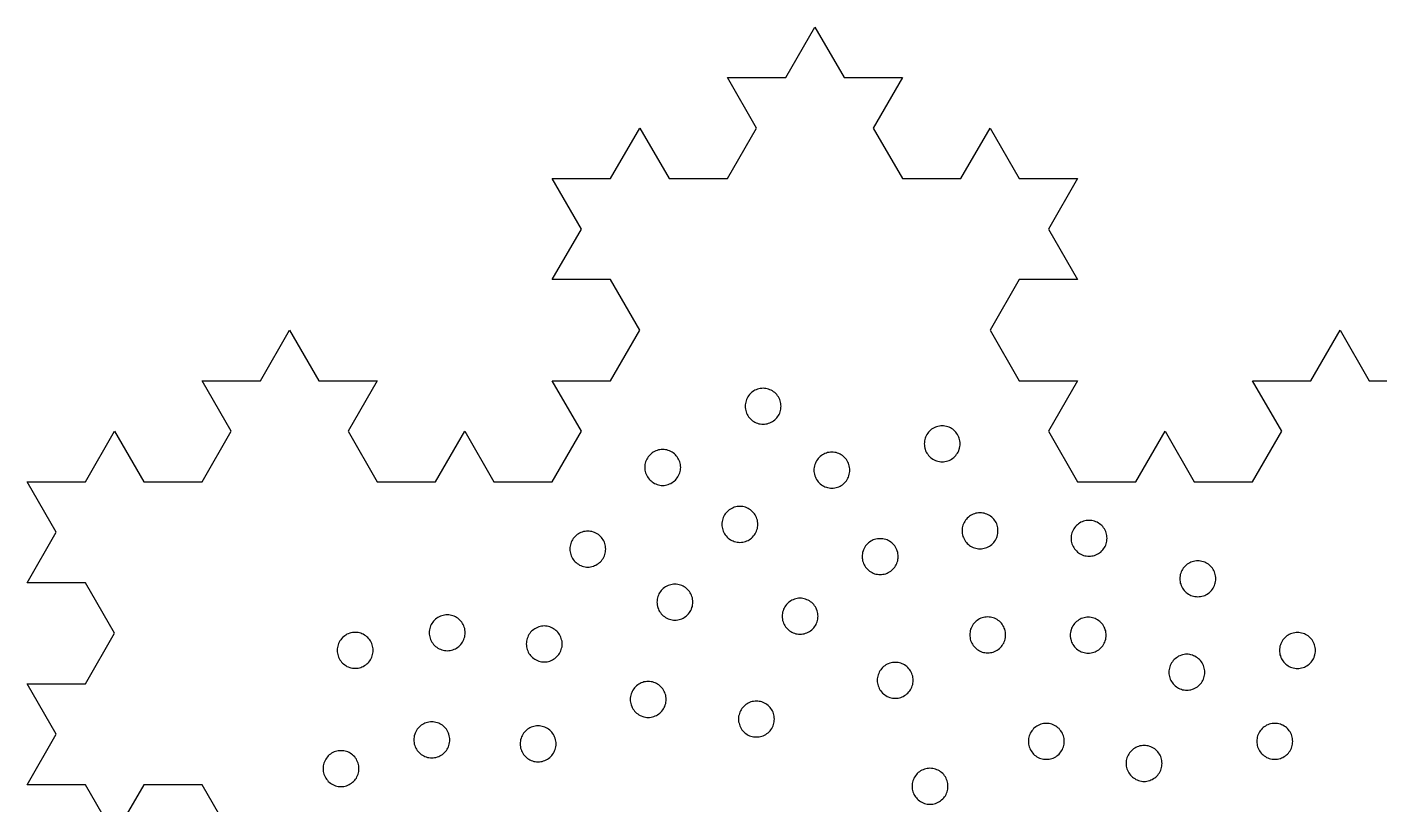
# Model space of a CAD drawing. Header units: millimetres. Extents: x 0 to 377, y 0 to 280.
# Drawn here: x 133.9 to 239.4, y 219.3 to 280 of the extents above; entities that cross this region are included whole.
import ezdxf

# ---------------------------------------------------------------- set-up
doc = ezdxf.new("R2010")
doc.units = ezdxf.units.MM
doc.layers.add('CUT', color=1, linetype='Continuous')

msp = doc.modelspace()

# ---------------------------------------------------------------- linework, layer by layer
at = {"layer": 'CUT'}
msp.add_lwpolyline([(149.83, 216.95), (147.55, 220.89), (143, 220.89), (140.73, 216.95), (138.45, 220.89), (133.9, 220.89), (136.18, 224.83), (133.9, 228.77), (138.45, 228.77), (140.73, 232.71), (138.45, 236.65), (133.9, 236.65), (136.18, 240.59), (133.9, 244.53), (138.45, 244.53), (140.73, 248.47), (143, 244.53), (147.55, 244.53), (149.83, 248.47), (147.55, 252.41), (152.11, 252.41), (154.38, 256.36), (156.66, 252.41), (161.21, 252.41), (158.93, 248.47), (161.21, 244.53), (165.76, 244.53), (168.03, 248.47), (170.31, 244.53), (174.86, 244.53), (177.13, 248.47), (174.86, 252.41), (179.41, 252.41), (181.68, 256.36), (179.41, 260.3), (174.86, 260.3), (177.13, 264.24), (174.86, 268.18), (179.41, 268.18), (181.68, 272.12), (183.96, 268.18), (188.51, 268.18), (190.78, 272.12), (188.51, 276.06), (193.06, 276.06), (195.33, 280), (197.61, 276.06), (202.16, 276.06), (202.16, 276.06), (199.88, 272.12), (202.16, 268.18), (206.71, 268.18), (208.99, 272.12), (211.26, 268.18), (215.81, 268.18), (213.54, 264.24), (215.81, 260.3), (211.26, 260.3), (208.99, 256.36), (211.26, 252.41), (215.81, 252.41), (213.54, 248.47), (215.81, 244.53), (220.36, 244.53), (222.64, 248.47), (224.91, 244.53), (229.46, 244.53), (231.74, 248.47), (229.46, 252.41), (234.01, 252.41), (236.29, 256.36), (238.56, 252.41), (243.11, 252.41)], dxfattribs=at)
for points in [[(192.59, 249.88), (192.63, 249.99), (192.66, 250.09), (192.68, 250.2), (192.69, 250.31), (192.7, 250.42), (192.69, 250.53), (192.68, 250.64), (192.66, 250.75), (192.63, 250.85), (192.59, 250.95), (192.55, 251.05), (192.49, 251.15), (192.43, 251.24), (192.36, 251.33), (192.29, 251.41), (192.21, 251.48), (192.12, 251.55), (192.03, 251.61), (191.93, 251.67), (191.83, 251.71), (191.73, 251.75), (191.62, 251.78), (191.52, 251.8), (191.41, 251.81), (191.3, 251.82), (191.19, 251.81), (191.08, 251.8), (190.97, 251.78), (190.87, 251.75), (190.76, 251.71), (190.66, 251.67), (190.57, 251.61), (190.47, 251.55), (190.39, 251.48), (190.31, 251.41), (190.23, 251.33), (190.17, 251.24), (190.1, 251.15), (190.05, 251.05), (190, 250.95), (189.97, 250.85), (189.94, 250.75), (189.92, 250.64), (189.9, 250.53), (189.9, 250.42), (189.9, 250.31), (189.92, 250.2), (189.94, 250.09), (189.97, 249.99), (190, 249.88), (190.05, 249.78), (190.1, 249.69), (190.17, 249.6), (190.23, 249.51), (190.31, 249.43), (190.39, 249.35), (190.47, 249.29), (190.57, 249.23), (190.66, 249.17), (190.76, 249.13), (190.87, 249.09), (190.97, 249.06), (191.08, 249.04), (191.19, 249.02), (191.3, 249.02), (191.41, 249.02), (191.52, 249.04), (191.62, 249.06), (191.73, 249.09), (191.83, 249.13), (191.93, 249.17), (192.03, 249.23), (192.12, 249.29), (192.21, 249.35), (192.29, 249.43), (192.36, 249.51), (192.43, 249.6), (192.49, 249.69), (192.55, 249.78), (192.59, 249.88)], [(206.55, 246.95), (206.59, 247.06), (206.62, 247.16), (206.64, 247.27), (206.66, 247.38), (206.66, 247.49), (206.66, 247.6), (206.64, 247.71), (206.62, 247.82), (206.59, 247.92), (206.55, 248.02), (206.51, 248.12), (206.46, 248.22), (206.39, 248.31), (206.33, 248.4), (206.25, 248.48), (206.17, 248.55), (206.08, 248.62), (205.99, 248.68), (205.9, 248.74), (205.8, 248.78), (205.69, 248.82), (205.59, 248.85), (205.48, 248.87), (205.37, 248.88), (205.26, 248.89), (205.15, 248.88), (205.04, 248.87), (204.93, 248.85), (204.83, 248.82), (204.73, 248.78), (204.63, 248.74), (204.53, 248.68), (204.44, 248.62), (204.35, 248.55), (204.27, 248.48), (204.2, 248.4), (204.13, 248.31), (204.07, 248.22), (204.01, 248.12), (203.97, 248.02), (203.93, 247.92), (203.9, 247.82), (203.88, 247.71), (203.87, 247.6), (203.86, 247.49), (203.87, 247.38), (203.88, 247.27), (203.9, 247.16), (203.93, 247.06), (203.97, 246.95), (204.01, 246.85), (204.07, 246.76), (204.13, 246.67), (204.2, 246.58), (204.27, 246.5), (204.35, 246.42), (204.44, 246.36), (204.53, 246.29), (204.63, 246.24), (204.73, 246.2), (204.83, 246.16), (204.93, 246.13), (205.04, 246.11), (205.15, 246.09), (205.26, 246.09), (205.37, 246.09), (205.48, 246.11), (205.59, 246.13), (205.69, 246.16), (205.8, 246.2), (205.9, 246.24), (205.99, 246.29), (206.08, 246.36), (206.17, 246.42), (206.25, 246.5), (206.33, 246.58), (206.39, 246.67), (206.46, 246.76), (206.51, 246.85), (206.55, 246.95)], [(184.76, 245.11), (184.8, 245.22), (184.83, 245.32), (184.85, 245.43), (184.86, 245.54), (184.87, 245.65), (184.86, 245.76), (184.85, 245.87), (184.83, 245.98), (184.8, 246.08), (184.76, 246.19), (184.71, 246.29), (184.66, 246.38), (184.6, 246.47), (184.53, 246.56), (184.46, 246.64), (184.38, 246.71), (184.29, 246.78), (184.2, 246.84), (184.1, 246.9), (184, 246.94), (183.9, 246.98), (183.79, 247.01), (183.68, 247.03), (183.58, 247.05), (183.47, 247.05), (183.36, 247.05), (183.25, 247.03), (183.14, 247.01), (183.03, 246.98), (182.93, 246.94), (182.83, 246.9), (182.73, 246.84), (182.64, 246.78), (182.56, 246.71), (182.48, 246.64), (182.4, 246.56), (182.33, 246.47), (182.27, 246.38), (182.22, 246.29), (182.17, 246.19), (182.13, 246.08), (182.1, 245.98), (182.08, 245.87), (182.07, 245.76), (182.07, 245.65), (182.07, 245.54), (182.08, 245.43), (182.1, 245.32), (182.13, 245.22), (182.17, 245.11), (182.22, 245.01), (182.27, 244.92), (182.33, 244.83), (182.4, 244.74), (182.48, 244.66), (182.56, 244.59), (182.64, 244.52), (182.73, 244.46), (182.83, 244.4), (182.93, 244.36), (183.03, 244.32), (183.14, 244.29), (183.25, 244.27), (183.36, 244.25), (183.47, 244.25), (183.58, 244.25), (183.68, 244.27), (183.79, 244.29), (183.9, 244.32), (184, 244.36), (184.1, 244.4), (184.2, 244.46), (184.29, 244.52), (184.38, 244.59), (184.46, 244.66), (184.53, 244.74), (184.6, 244.83), (184.66, 244.92), (184.71, 245.01), (184.76, 245.11)], [(197.95, 244.9), (197.99, 245), (198.02, 245.11), (198.04, 245.22), (198.06, 245.33), (198.06, 245.43), (198.06, 245.54), (198.04, 245.65), (198.02, 245.76), (197.99, 245.87), (197.95, 245.97), (197.91, 246.07), (197.85, 246.17), (197.79, 246.26), (197.72, 246.34), (197.65, 246.42), (197.57, 246.5), (197.48, 246.57), (197.39, 246.63), (197.3, 246.68), (197.2, 246.73), (197.09, 246.77), (196.99, 246.8), (196.88, 246.82), (196.77, 246.83), (196.66, 246.83), (196.55, 246.83), (196.44, 246.82), (196.33, 246.8), (196.23, 246.77), (196.12, 246.73), (196.02, 246.68), (195.93, 246.63), (195.84, 246.57), (195.75, 246.5), (195.67, 246.42), (195.6, 246.34), (195.53, 246.26), (195.47, 246.17), (195.41, 246.07), (195.37, 245.97), (195.33, 245.87), (195.3, 245.76), (195.28, 245.65), (195.26, 245.54), (195.26, 245.43), (195.26, 245.33), (195.28, 245.22), (195.3, 245.11), (195.33, 245), (195.37, 244.9), (195.41, 244.8), (195.47, 244.7), (195.53, 244.61), (195.6, 244.53), (195.67, 244.44), (195.75, 244.37), (195.84, 244.3), (195.93, 244.24), (196.02, 244.19), (196.12, 244.14), (196.23, 244.1), (196.33, 244.07), (196.44, 244.05), (196.55, 244.04), (196.66, 244.03), (196.77, 244.04), (196.88, 244.05), (196.99, 244.07), (197.09, 244.1), (197.2, 244.14), (197.3, 244.19), (197.39, 244.24), (197.48, 244.3), (197.57, 244.37), (197.65, 244.44), (197.72, 244.53), (197.79, 244.61), (197.85, 244.7), (197.91, 244.8), (197.95, 244.9)], [(190.78, 240.67), (190.82, 240.77), (190.85, 240.88), (190.87, 240.99), (190.88, 241.1), (190.89, 241.2), (190.88, 241.31), (190.87, 241.42), (190.85, 241.53), (190.82, 241.64), (190.78, 241.74), (190.73, 241.84), (190.68, 241.94), (190.62, 242.03), (190.55, 242.11), (190.48, 242.19), (190.4, 242.27), (190.31, 242.34), (190.22, 242.4), (190.12, 242.45), (190.02, 242.5), (189.92, 242.54), (189.81, 242.57), (189.71, 242.59), (189.6, 242.6), (189.49, 242.6), (189.38, 242.6), (189.27, 242.59), (189.16, 242.57), (189.05, 242.54), (188.95, 242.5), (188.85, 242.45), (188.76, 242.4), (188.66, 242.34), (188.58, 242.27), (188.5, 242.19), (188.42, 242.11), (188.35, 242.03), (188.29, 241.94), (188.24, 241.84), (188.19, 241.74), (188.16, 241.64), (188.13, 241.53), (188.1, 241.42), (188.09, 241.31), (188.09, 241.2), (188.09, 241.1), (188.1, 240.99), (188.13, 240.88), (188.16, 240.77), (188.19, 240.67), (188.24, 240.57), (188.29, 240.47), (188.35, 240.38), (188.42, 240.3), (188.5, 240.21), (188.58, 240.14), (188.66, 240.07), (188.76, 240.01), (188.85, 239.96), (188.95, 239.91), (189.05, 239.87), (189.16, 239.84), (189.27, 239.82), (189.38, 239.81), (189.49, 239.8), (189.6, 239.81), (189.71, 239.82), (189.81, 239.84), (189.92, 239.87), (190.02, 239.91), (190.12, 239.96), (190.22, 240.01), (190.31, 240.07), (190.4, 240.14), (190.48, 240.21), (190.55, 240.3), (190.62, 240.38), (190.68, 240.47), (190.73, 240.57), (190.78, 240.67)], [(209.46, 240.07), (209.51, 240.17), (209.55, 240.27), (209.58, 240.38), (209.6, 240.49), (209.61, 240.6), (209.61, 240.71), (209.61, 240.82), (209.6, 240.93), (209.58, 241.03), (209.55, 241.14), (209.51, 241.24), (209.46, 241.34), (209.41, 241.44), (209.35, 241.53), (209.28, 241.62), (209.2, 241.7), (209.12, 241.77), (209.04, 241.84), (208.95, 241.9), (208.85, 241.95), (208.75, 242), (208.65, 242.04), (208.54, 242.07), (208.43, 242.09), (208.32, 242.1), (208.21, 242.11), (208.1, 242.1), (208, 242.09), (207.89, 242.07), (207.78, 242.04), (207.68, 242), (207.58, 241.95), (207.48, 241.9), (207.39, 241.84), (207.31, 241.77), (207.22, 241.7), (207.15, 241.62), (207.08, 241.53), (207.02, 241.44), (206.97, 241.34), (206.92, 241.24), (206.88, 241.14), (206.85, 241.03), (206.83, 240.93), (206.82, 240.82), (206.81, 240.71), (206.82, 240.6), (206.83, 240.49), (206.85, 240.38), (206.88, 240.27), (206.92, 240.17), (206.97, 240.07), (207.02, 239.98), (207.08, 239.88), (207.15, 239.8), (207.22, 239.72), (207.31, 239.64), (207.39, 239.57), (207.48, 239.51), (207.58, 239.46), (207.68, 239.41), (207.78, 239.38), (207.89, 239.35), (208, 239.32), (208.1, 239.31), (208.21, 239.31), (208.32, 239.31), (208.43, 239.32), (208.54, 239.35), (208.65, 239.38), (208.75, 239.41), (208.85, 239.46), (208.95, 239.51), (209.04, 239.57), (209.12, 239.64), (209.2, 239.72), (209.28, 239.8), (209.35, 239.88), (209.41, 239.98), (209.46, 240.07)], [(178.92, 238.74), (178.96, 238.85), (178.99, 238.95), (179.01, 239.06), (179.02, 239.17), (179.03, 239.28), (179.02, 239.39), (179.01, 239.5), (178.99, 239.61), (178.96, 239.71), (178.92, 239.82), (178.87, 239.92), (178.82, 240.01), (178.76, 240.1), (178.69, 240.19), (178.62, 240.27), (178.54, 240.34), (178.45, 240.41), (178.36, 240.47), (178.26, 240.53), (178.16, 240.57), (178.06, 240.61), (177.95, 240.64), (177.85, 240.66), (177.74, 240.68), (177.63, 240.68), (177.52, 240.68), (177.41, 240.66), (177.3, 240.64), (177.19, 240.61), (177.09, 240.57), (176.99, 240.53), (176.9, 240.47), (176.8, 240.41), (176.72, 240.34), (176.64, 240.27), (176.56, 240.19), (176.49, 240.1), (176.43, 240.01), (176.38, 239.92), (176.33, 239.82), (176.3, 239.71), (176.27, 239.61), (176.24, 239.5), (176.23, 239.39), (176.23, 239.28), (176.23, 239.17), (176.24, 239.06), (176.27, 238.95), (176.3, 238.85), (176.33, 238.74), (176.38, 238.64), (176.43, 238.55), (176.49, 238.46), (176.56, 238.37), (176.64, 238.29), (176.72, 238.22), (176.8, 238.15), (176.9, 238.09), (176.99, 238.03), (177.09, 237.99), (177.19, 237.95), (177.3, 237.92), (177.41, 237.9), (177.52, 237.88), (177.63, 237.88), (177.74, 237.88), (177.85, 237.9), (177.95, 237.92), (178.06, 237.95), (178.16, 237.99), (178.26, 238.03), (178.36, 238.09), (178.45, 238.15), (178.54, 238.22), (178.62, 238.29), (178.69, 238.37), (178.76, 238.46), (178.82, 238.55), (178.87, 238.64), (178.92, 238.74)], [(217.96, 239.48), (218.01, 239.58), (218.05, 239.69), (218.08, 239.79), (218.1, 239.9), (218.11, 240.01), (218.12, 240.12), (218.11, 240.23), (218.1, 240.34), (218.08, 240.45), (218.05, 240.55), (218.01, 240.65), (217.96, 240.75), (217.91, 240.85), (217.85, 240.94), (217.78, 241.03), (217.71, 241.11), (217.62, 241.18), (217.54, 241.25), (217.45, 241.31), (217.35, 241.37), (217.25, 241.41), (217.15, 241.45), (217.04, 241.48), (216.93, 241.5), (216.83, 241.51), (216.72, 241.52), (216.61, 241.51), (216.5, 241.5), (216.39, 241.48), (216.28, 241.45), (216.18, 241.41), (216.08, 241.37), (215.98, 241.31), (215.89, 241.25), (215.81, 241.18), (215.73, 241.11), (215.65, 241.03), (215.58, 240.94), (215.52, 240.85), (215.47, 240.75), (215.42, 240.65), (215.38, 240.55), (215.35, 240.45), (215.33, 240.34), (215.32, 240.23), (215.32, 240.12), (215.32, 240.01), (215.33, 239.9), (215.35, 239.79), (215.38, 239.69), (215.42, 239.58), (215.47, 239.48), (215.52, 239.39), (215.58, 239.3), (215.65, 239.21), (215.73, 239.13), (215.81, 239.05), (215.89, 238.99), (215.98, 238.93), (216.08, 238.87), (216.18, 238.83), (216.28, 238.79), (216.39, 238.76), (216.5, 238.74), (216.61, 238.72), (216.72, 238.72), (216.83, 238.72), (216.93, 238.74), (217.04, 238.76), (217.15, 238.79), (217.25, 238.83), (217.35, 238.87), (217.45, 238.93), (217.54, 238.99), (217.62, 239.05), (217.71, 239.13), (217.78, 239.21), (217.85, 239.3), (217.91, 239.39), (217.96, 239.48)], [(201.67, 238.06), (201.72, 238.16), (201.76, 238.26), (201.79, 238.37), (201.81, 238.48), (201.82, 238.58), (201.83, 238.69), (201.82, 238.8), (201.81, 238.91), (201.79, 239.02), (201.76, 239.13), (201.72, 239.23), (201.67, 239.33), (201.62, 239.43), (201.56, 239.52), (201.49, 239.6), (201.42, 239.68), (201.33, 239.76), (201.25, 239.83), (201.16, 239.89), (201.06, 239.94), (200.96, 239.99), (200.86, 240.03), (200.75, 240.06), (200.64, 240.08), (200.54, 240.09), (200.43, 240.09), (200.32, 240.09), (200.21, 240.08), (200.1, 240.06), (199.99, 240.03), (199.89, 239.99), (199.79, 239.94), (199.69, 239.89), (199.6, 239.83), (199.52, 239.76), (199.44, 239.68), (199.36, 239.6), (199.29, 239.52), (199.23, 239.43), (199.18, 239.33), (199.13, 239.23), (199.09, 239.13), (199.06, 239.02), (199.04, 238.91), (199.03, 238.8), (199.03, 238.69), (199.03, 238.58), (199.04, 238.48), (199.06, 238.37), (199.09, 238.26), (199.13, 238.16), (199.18, 238.06), (199.23, 237.96), (199.29, 237.87), (199.36, 237.78), (199.44, 237.7), (199.52, 237.63), (199.6, 237.56), (199.69, 237.5), (199.79, 237.45), (199.89, 237.4), (199.99, 237.36), (200.1, 237.33), (200.21, 237.31), (200.32, 237.3), (200.43, 237.29), (200.54, 237.3), (200.64, 237.31), (200.75, 237.33), (200.86, 237.36), (200.96, 237.4), (201.06, 237.45), (201.16, 237.5), (201.25, 237.56), (201.33, 237.63), (201.42, 237.7), (201.49, 237.78), (201.56, 237.87), (201.62, 237.96), (201.67, 238.06)], [(226.44, 236.33), (226.49, 236.43), (226.52, 236.53), (226.55, 236.63), (226.58, 236.74), (226.59, 236.85), (226.59, 236.96), (226.59, 237.07), (226.58, 237.18), (226.55, 237.29), (226.52, 237.39), (226.49, 237.5), (226.44, 237.6), (226.39, 237.69), (226.33, 237.78), (226.26, 237.87), (226.18, 237.95), (226.1, 238.03), (226.02, 238.09), (225.93, 238.15), (225.83, 238.21), (225.73, 238.25), (225.63, 238.29), (225.52, 238.32), (225.41, 238.34), (225.3, 238.36), (225.19, 238.36), (225.08, 238.36), (224.97, 238.34), (224.87, 238.32), (224.76, 238.29), (224.66, 238.25), (224.56, 238.21), (224.46, 238.15), (224.37, 238.09), (224.28, 238.03), (224.2, 237.95), (224.13, 237.87), (224.06, 237.78), (224, 237.69), (223.95, 237.6), (223.9, 237.5), (223.86, 237.39), (223.83, 237.29), (223.81, 237.18), (223.8, 237.07), (223.79, 236.96), (223.8, 236.85), (223.81, 236.74), (223.83, 236.63), (223.86, 236.53), (223.9, 236.43), (223.95, 236.33), (224, 236.23), (224.06, 236.14), (224.13, 236.05), (224.2, 235.97), (224.28, 235.9), (224.37, 235.83), (224.46, 235.77), (224.56, 235.71), (224.66, 235.67), (224.76, 235.63), (224.87, 235.6), (224.97, 235.58), (225.08, 235.57), (225.19, 235.56), (225.3, 235.57), (225.41, 235.58), (225.52, 235.6), (225.63, 235.63), (225.73, 235.67), (225.83, 235.71), (225.93, 235.77), (226.02, 235.83), (226.1, 235.9), (226.18, 235.97), (226.26, 236.05), (226.33, 236.14), (226.39, 236.23), (226.44, 236.33)], [(185.72, 234.6), (185.75, 234.71), (185.78, 234.81), (185.8, 234.92), (185.82, 235.03), (185.82, 235.14), (185.82, 235.25), (185.8, 235.36), (185.78, 235.47), (185.75, 235.57), (185.72, 235.68), (185.67, 235.78), (185.62, 235.87), (185.55, 235.96), (185.49, 236.05), (185.41, 236.13), (185.33, 236.2), (185.24, 236.27), (185.15, 236.33), (185.06, 236.39), (184.96, 236.43), (184.85, 236.47), (184.75, 236.5), (184.64, 236.52), (184.53, 236.54), (184.42, 236.54), (184.31, 236.54), (184.2, 236.52), (184.1, 236.5), (183.99, 236.47), (183.89, 236.43), (183.79, 236.39), (183.69, 236.33), (183.6, 236.27), (183.51, 236.2), (183.43, 236.13), (183.36, 236.05), (183.29, 235.96), (183.23, 235.87), (183.17, 235.78), (183.13, 235.68), (183.09, 235.57), (183.06, 235.47), (183.04, 235.36), (183.03, 235.25), (183.02, 235.14), (183.03, 235.03), (183.04, 234.92), (183.06, 234.81), (183.09, 234.71), (183.13, 234.6), (183.17, 234.5), (183.23, 234.41), (183.29, 234.32), (183.36, 234.23), (183.43, 234.15), (183.51, 234.08), (183.6, 234.01), (183.69, 233.95), (183.79, 233.89), (183.89, 233.85), (183.99, 233.81), (184.1, 233.78), (184.2, 233.76), (184.31, 233.74), (184.42, 233.74), (184.53, 233.74), (184.64, 233.76), (184.75, 233.78), (184.85, 233.81), (184.96, 233.85), (185.06, 233.89), (185.15, 233.95), (185.24, 234.01), (185.33, 234.08), (185.41, 234.15), (185.49, 234.23), (185.55, 234.32), (185.62, 234.41), (185.67, 234.5), (185.72, 234.6)], [(195.47, 233.5), (195.51, 233.61), (195.54, 233.71), (195.56, 233.82), (195.57, 233.93), (195.58, 234.04), (195.57, 234.15), (195.56, 234.26), (195.54, 234.37), (195.51, 234.47), (195.47, 234.58), (195.43, 234.68), (195.37, 234.77), (195.31, 234.86), (195.24, 234.95), (195.17, 235.03), (195.09, 235.1), (195, 235.17), (194.91, 235.23), (194.81, 235.29), (194.71, 235.33), (194.61, 235.37), (194.51, 235.4), (194.4, 235.42), (194.29, 235.44), (194.18, 235.44), (194.07, 235.44), (193.96, 235.42), (193.85, 235.4), (193.75, 235.37), (193.64, 235.33), (193.54, 235.29), (193.45, 235.23), (193.36, 235.17), (193.27, 235.1), (193.19, 235.03), (193.11, 234.95), (193.05, 234.86), (192.99, 234.77), (192.93, 234.68), (192.89, 234.58), (192.85, 234.47), (192.82, 234.37), (192.8, 234.26), (192.78, 234.15), (192.78, 234.04), (192.78, 233.93), (192.8, 233.82), (192.82, 233.71), (192.85, 233.61), (192.89, 233.5), (192.93, 233.4), (192.99, 233.31), (193.05, 233.22), (193.11, 233.13), (193.19, 233.05), (193.27, 232.98), (193.36, 232.91), (193.45, 232.85), (193.54, 232.79), (193.64, 232.75), (193.75, 232.71), (193.85, 232.68), (193.96, 232.66), (194.07, 232.64), (194.18, 232.64), (194.29, 232.64), (194.4, 232.66), (194.51, 232.68), (194.61, 232.71), (194.71, 232.75), (194.81, 232.79), (194.91, 232.85), (195, 232.91), (195.09, 232.98), (195.17, 233.05), (195.24, 233.13), (195.31, 233.22), (195.37, 233.31), (195.43, 233.4), (195.47, 233.5)], [(167.96, 232.22), (168, 232.32), (168.03, 232.43), (168.05, 232.53), (168.06, 232.64), (168.07, 232.75), (168.06, 232.86), (168.05, 232.97), (168.03, 233.08), (168, 233.18), (167.96, 233.29), (167.92, 233.39), (167.86, 233.48), (167.8, 233.57), (167.73, 233.66), (167.66, 233.74), (167.58, 233.82), (167.49, 233.88), (167.4, 233.95), (167.3, 234), (167.2, 234.05), (167.1, 234.08), (166.99, 234.11), (166.89, 234.13), (166.78, 234.15), (166.67, 234.15), (166.56, 234.15), (166.45, 234.13), (166.34, 234.11), (166.24, 234.08), (166.13, 234.05), (166.03, 234), (165.94, 233.95), (165.85, 233.88), (165.76, 233.82), (165.68, 233.74), (165.6, 233.66), (165.54, 233.57), (165.47, 233.48), (165.42, 233.39), (165.37, 233.29), (165.34, 233.18), (165.31, 233.08), (165.29, 232.97), (165.27, 232.86), (165.27, 232.75), (165.27, 232.64), (165.29, 232.53), (165.31, 232.43), (165.34, 232.32), (165.37, 232.22), (165.42, 232.12), (165.47, 232.02), (165.54, 231.93), (165.6, 231.84), (165.68, 231.76), (165.76, 231.69), (165.85, 231.62), (165.94, 231.56), (166.03, 231.5), (166.13, 231.46), (166.24, 231.42), (166.34, 231.39), (166.45, 231.37), (166.56, 231.36), (166.67, 231.35), (166.78, 231.36), (166.89, 231.37), (166.99, 231.39), (167.1, 231.42), (167.2, 231.46), (167.3, 231.5), (167.4, 231.56), (167.49, 231.62), (167.58, 231.69), (167.66, 231.76), (167.73, 231.84), (167.8, 231.93), (167.86, 232.02), (167.92, 232.12), (167.96, 232.22)], [(175.53, 231.34), (175.56, 231.44), (175.59, 231.55), (175.62, 231.66), (175.63, 231.77), (175.63, 231.88), (175.63, 231.99), (175.62, 232.1), (175.59, 232.2), (175.56, 232.31), (175.53, 232.41), (175.48, 232.51), (175.43, 232.61), (175.37, 232.7), (175.3, 232.79), (175.22, 232.87), (175.14, 232.94), (175.06, 233.01), (174.96, 233.07), (174.87, 233.12), (174.77, 233.17), (174.67, 233.21), (174.56, 233.24), (174.45, 233.26), (174.34, 233.27), (174.23, 233.28), (174.12, 233.27), (174.01, 233.26), (173.91, 233.24), (173.8, 233.21), (173.7, 233.17), (173.6, 233.12), (173.5, 233.07), (173.41, 233.01), (173.32, 232.94), (173.24, 232.87), (173.17, 232.79), (173.1, 232.7), (173.04, 232.61), (172.99, 232.51), (172.94, 232.41), (172.9, 232.31), (172.87, 232.2), (172.85, 232.1), (172.84, 231.99), (172.83, 231.88), (172.84, 231.77), (172.85, 231.66), (172.87, 231.55), (172.9, 231.44), (172.94, 231.34), (172.99, 231.24), (173.04, 231.14), (173.1, 231.05), (173.17, 230.97), (173.24, 230.89), (173.32, 230.81), (173.41, 230.74), (173.5, 230.68), (173.6, 230.63), (173.7, 230.58), (173.8, 230.54), (173.91, 230.51), (174.01, 230.49), (174.12, 230.48), (174.23, 230.48), (174.34, 230.48), (174.45, 230.49), (174.56, 230.51), (174.67, 230.54), (174.77, 230.58), (174.87, 230.63), (174.96, 230.68), (175.06, 230.74), (175.14, 230.81), (175.22, 230.89), (175.3, 230.97), (175.37, 231.05), (175.43, 231.14), (175.48, 231.24), (175.53, 231.34)], [(210.1, 232.05), (210.14, 232.15), (210.17, 232.26), (210.19, 232.37), (210.21, 232.48), (210.21, 232.59), (210.21, 232.69), (210.19, 232.8), (210.17, 232.91), (210.14, 233.02), (210.1, 233.12), (210.06, 233.22), (210, 233.32), (209.94, 233.41), (209.88, 233.49), (209.8, 233.58), (209.72, 233.65), (209.63, 233.72), (209.54, 233.78), (209.45, 233.83), (209.35, 233.88), (209.24, 233.92), (209.14, 233.95), (209.03, 233.97), (208.92, 233.98), (208.81, 233.99), (208.7, 233.98), (208.59, 233.97), (208.48, 233.95), (208.38, 233.92), (208.27, 233.88), (208.17, 233.83), (208.08, 233.78), (207.99, 233.72), (207.9, 233.65), (207.82, 233.58), (207.75, 233.49), (207.68, 233.41), (207.62, 233.32), (207.56, 233.22), (207.52, 233.12), (207.48, 233.02), (207.45, 232.91), (207.43, 232.8), (207.41, 232.69), (207.41, 232.59), (207.41, 232.48), (207.43, 232.37), (207.45, 232.26), (207.48, 232.15), (207.52, 232.05), (207.56, 231.95), (207.62, 231.85), (207.68, 231.76), (207.75, 231.68), (207.82, 231.6), (207.9, 231.52), (207.99, 231.45), (208.08, 231.39), (208.17, 231.34), (208.27, 231.29), (208.38, 231.25), (208.48, 231.22), (208.59, 231.2), (208.7, 231.19), (208.81, 231.19), (208.92, 231.19), (209.03, 231.2), (209.14, 231.22), (209.24, 231.25), (209.35, 231.29), (209.45, 231.34), (209.54, 231.39), (209.63, 231.45), (209.72, 231.52), (209.8, 231.6), (209.88, 231.68), (209.94, 231.76), (210, 231.85), (210.06, 231.95), (210.1, 232.05)], [(217.94, 232.03), (217.98, 232.13), (218.01, 232.24), (218.03, 232.34), (218.04, 232.45), (218.05, 232.56), (218.04, 232.67), (218.03, 232.78), (218.01, 232.89), (217.98, 232.99), (217.94, 233.1), (217.9, 233.2), (217.84, 233.29), (217.78, 233.39), (217.71, 233.47), (217.64, 233.55), (217.56, 233.63), (217.47, 233.69), (217.38, 233.76), (217.28, 233.81), (217.18, 233.86), (217.08, 233.89), (216.97, 233.92), (216.87, 233.95), (216.76, 233.96), (216.65, 233.96), (216.54, 233.96), (216.43, 233.95), (216.32, 233.92), (216.22, 233.89), (216.11, 233.86), (216.01, 233.81), (215.92, 233.76), (215.83, 233.69), (215.74, 233.63), (215.66, 233.55), (215.58, 233.47), (215.52, 233.39), (215.45, 233.29), (215.4, 233.2), (215.35, 233.1), (215.32, 232.99), (215.29, 232.89), (215.27, 232.78), (215.25, 232.67), (215.25, 232.56), (215.25, 232.45), (215.27, 232.34), (215.29, 232.24), (215.32, 232.13), (215.35, 232.03), (215.4, 231.93), (215.45, 231.83), (215.52, 231.74), (215.58, 231.65), (215.66, 231.57), (215.74, 231.5), (215.83, 231.43), (215.92, 231.37), (216.01, 231.31), (216.11, 231.27), (216.22, 231.23), (216.32, 231.2), (216.43, 231.18), (216.54, 231.17), (216.65, 231.16), (216.76, 231.17), (216.87, 231.18), (216.97, 231.2), (217.08, 231.23), (217.18, 231.27), (217.28, 231.31), (217.38, 231.37), (217.47, 231.43), (217.56, 231.5), (217.64, 231.57), (217.71, 231.65), (217.78, 231.74), (217.84, 231.83), (217.9, 231.93), (217.94, 232.03)], [(160.78, 230.84), (160.82, 230.95), (160.85, 231.05), (160.87, 231.16), (160.88, 231.27), (160.89, 231.38), (160.88, 231.49), (160.87, 231.6), (160.85, 231.71), (160.82, 231.81), (160.78, 231.92), (160.74, 232.02), (160.68, 232.11), (160.62, 232.2), (160.55, 232.29), (160.48, 232.37), (160.4, 232.44), (160.31, 232.51), (160.22, 232.57), (160.12, 232.63), (160.02, 232.67), (159.92, 232.71), (159.82, 232.74), (159.71, 232.76), (159.6, 232.78), (159.49, 232.78), (159.38, 232.78), (159.27, 232.76), (159.16, 232.74), (159.06, 232.71), (158.95, 232.67), (158.85, 232.63), (158.76, 232.57), (158.67, 232.51), (158.58, 232.44), (158.5, 232.37), (158.42, 232.29), (158.36, 232.2), (158.3, 232.11), (158.24, 232.02), (158.2, 231.92), (158.16, 231.81), (158.13, 231.71), (158.11, 231.6), (158.09, 231.49), (158.09, 231.38), (158.09, 231.27), (158.11, 231.16), (158.13, 231.05), (158.16, 230.95), (158.2, 230.84), (158.24, 230.74), (158.3, 230.65), (158.36, 230.56), (158.42, 230.47), (158.5, 230.39), (158.58, 230.32), (158.67, 230.25), (158.76, 230.19), (158.85, 230.13), (158.95, 230.09), (159.06, 230.05), (159.16, 230.02), (159.27, 230), (159.38, 229.98), (159.49, 229.98), (159.6, 229.98), (159.71, 230), (159.82, 230.02), (159.92, 230.05), (160.02, 230.09), (160.12, 230.13), (160.22, 230.19), (160.31, 230.25), (160.4, 230.32), (160.48, 230.39), (160.55, 230.47), (160.62, 230.56), (160.68, 230.65), (160.74, 230.74), (160.78, 230.84)], [(234.26, 230.83), (234.3, 230.94), (234.33, 231.04), (234.35, 231.15), (234.36, 231.26), (234.37, 231.37), (234.36, 231.48), (234.35, 231.59), (234.33, 231.7), (234.3, 231.8), (234.26, 231.9), (234.21, 232), (234.16, 232.1), (234.1, 232.19), (234.03, 232.28), (233.96, 232.36), (233.88, 232.43), (233.79, 232.5), (233.7, 232.56), (233.6, 232.62), (233.5, 232.66), (233.4, 232.7), (233.29, 232.73), (233.18, 232.75), (233.08, 232.76), (232.97, 232.77), (232.86, 232.76), (232.75, 232.75), (232.64, 232.73), (232.53, 232.7), (232.43, 232.66), (232.33, 232.62), (232.23, 232.56), (232.14, 232.5), (232.06, 232.43), (231.98, 232.36), (231.9, 232.28), (231.83, 232.19), (231.77, 232.1), (231.72, 232), (231.67, 231.9), (231.63, 231.8), (231.6, 231.7), (231.58, 231.59), (231.57, 231.48), (231.57, 231.37), (231.57, 231.26), (231.58, 231.15), (231.6, 231.04), (231.63, 230.94), (231.67, 230.83), (231.72, 230.73), (231.77, 230.64), (231.83, 230.55), (231.9, 230.46), (231.98, 230.38), (232.06, 230.3), (232.14, 230.24), (232.23, 230.17), (232.33, 230.12), (232.43, 230.08), (232.53, 230.04), (232.64, 230.01), (232.75, 229.99), (232.86, 229.97), (232.97, 229.97), (233.08, 229.97), (233.18, 229.99), (233.29, 230.01), (233.4, 230.04), (233.5, 230.08), (233.6, 230.12), (233.7, 230.17), (233.79, 230.24), (233.88, 230.3), (233.96, 230.38), (234.03, 230.46), (234.1, 230.55), (234.16, 230.64), (234.21, 230.73), (234.26, 230.83)], [(225.63, 229.13), (225.67, 229.24), (225.7, 229.34), (225.72, 229.45), (225.73, 229.56), (225.74, 229.67), (225.73, 229.78), (225.72, 229.89), (225.7, 230), (225.67, 230.1), (225.63, 230.21), (225.59, 230.31), (225.53, 230.4), (225.47, 230.49), (225.4, 230.58), (225.33, 230.66), (225.25, 230.73), (225.16, 230.8), (225.07, 230.86), (224.97, 230.92), (224.87, 230.96), (224.77, 231), (224.66, 231.03), (224.56, 231.05), (224.45, 231.07), (224.34, 231.07), (224.23, 231.07), (224.12, 231.05), (224.01, 231.03), (223.91, 231), (223.8, 230.96), (223.7, 230.92), (223.61, 230.86), (223.52, 230.8), (223.43, 230.73), (223.35, 230.66), (223.27, 230.58), (223.21, 230.49), (223.14, 230.4), (223.09, 230.31), (223.04, 230.21), (223.01, 230.1), (222.98, 230), (222.96, 229.89), (222.94, 229.78), (222.94, 229.67), (222.94, 229.56), (222.96, 229.45), (222.98, 229.34), (223.01, 229.24), (223.04, 229.13), (223.09, 229.03), (223.14, 228.94), (223.21, 228.85), (223.27, 228.76), (223.35, 228.68), (223.43, 228.61), (223.52, 228.54), (223.61, 228.48), (223.7, 228.42), (223.8, 228.38), (223.91, 228.34), (224.01, 228.31), (224.12, 228.29), (224.23, 228.27), (224.34, 228.27), (224.45, 228.27), (224.56, 228.29), (224.66, 228.31), (224.77, 228.34), (224.87, 228.38), (224.97, 228.42), (225.07, 228.48), (225.16, 228.54), (225.25, 228.61), (225.33, 228.68), (225.4, 228.76), (225.47, 228.85), (225.53, 228.94), (225.59, 229.03), (225.63, 229.13)], [(202.89, 228.51), (202.93, 228.61), (202.96, 228.72), (202.98, 228.82), (203, 228.93), (203, 229.04), (203, 229.15), (202.98, 229.26), (202.96, 229.37), (202.93, 229.47), (202.89, 229.58), (202.85, 229.68), (202.79, 229.77), (202.73, 229.86), (202.66, 229.95), (202.59, 230.03), (202.51, 230.11), (202.42, 230.17), (202.33, 230.24), (202.23, 230.29), (202.14, 230.34), (202.03, 230.37), (201.93, 230.4), (201.82, 230.42), (201.71, 230.44), (201.6, 230.44), (201.49, 230.44), (201.38, 230.42), (201.27, 230.4), (201.17, 230.37), (201.06, 230.34), (200.96, 230.29), (200.87, 230.24), (200.78, 230.17), (200.69, 230.11), (200.61, 230.03), (200.53, 229.95), (200.47, 229.86), (200.41, 229.77), (200.35, 229.68), (200.31, 229.58), (200.27, 229.47), (200.24, 229.37), (200.22, 229.26), (200.2, 229.15), (200.2, 229.04), (200.2, 228.93), (200.22, 228.82), (200.24, 228.72), (200.27, 228.61), (200.31, 228.51), (200.35, 228.41), (200.41, 228.31), (200.47, 228.22), (200.53, 228.13), (200.61, 228.05), (200.69, 227.98), (200.78, 227.91), (200.87, 227.85), (200.96, 227.79), (201.06, 227.75), (201.17, 227.71), (201.27, 227.68), (201.38, 227.66), (201.49, 227.65), (201.6, 227.64), (201.71, 227.65), (201.82, 227.66), (201.93, 227.68), (202.03, 227.71), (202.14, 227.75), (202.23, 227.79), (202.33, 227.85), (202.42, 227.91), (202.51, 227.98), (202.59, 228.05), (202.66, 228.13), (202.73, 228.22), (202.79, 228.31), (202.85, 228.41), (202.89, 228.51)], [(183.63, 227.01), (183.67, 227.12), (183.7, 227.22), (183.72, 227.33), (183.74, 227.44), (183.74, 227.55), (183.74, 227.66), (183.72, 227.77), (183.7, 227.88), (183.67, 227.98), (183.63, 228.08), (183.59, 228.18), (183.53, 228.28), (183.47, 228.37), (183.4, 228.46), (183.33, 228.54), (183.25, 228.61), (183.16, 228.68), (183.07, 228.74), (182.98, 228.8), (182.88, 228.84), (182.77, 228.88), (182.67, 228.91), (182.56, 228.93), (182.45, 228.94), (182.34, 228.95), (182.23, 228.94), (182.12, 228.93), (182.01, 228.91), (181.91, 228.88), (181.8, 228.84), (181.7, 228.8), (181.61, 228.74), (181.52, 228.68), (181.43, 228.61), (181.35, 228.54), (181.28, 228.46), (181.21, 228.37), (181.15, 228.28), (181.09, 228.18), (181.05, 228.08), (181.01, 227.98), (180.98, 227.88), (180.96, 227.77), (180.94, 227.66), (180.94, 227.55), (180.94, 227.44), (180.96, 227.33), (180.98, 227.22), (181.01, 227.12), (181.05, 227.01), (181.09, 226.91), (181.15, 226.82), (181.21, 226.73), (181.28, 226.64), (181.35, 226.56), (181.43, 226.48), (181.52, 226.42), (181.61, 226.36), (181.7, 226.3), (181.8, 226.26), (181.91, 226.22), (182.01, 226.19), (182.12, 226.17), (182.23, 226.15), (182.34, 226.15), (182.45, 226.15), (182.56, 226.17), (182.67, 226.19), (182.77, 226.22), (182.88, 226.26), (182.98, 226.3), (183.07, 226.36), (183.16, 226.42), (183.25, 226.48), (183.33, 226.56), (183.4, 226.64), (183.47, 226.73), (183.53, 226.82), (183.59, 226.91), (183.63, 227.01)], [(192.07, 225.48), (192.11, 225.59), (192.14, 225.69), (192.16, 225.8), (192.17, 225.91), (192.18, 226.02), (192.17, 226.13), (192.16, 226.24), (192.14, 226.34), (192.11, 226.45), (192.07, 226.55), (192.02, 226.65), (191.97, 226.75), (191.91, 226.84), (191.84, 226.93), (191.77, 227.01), (191.69, 227.08), (191.6, 227.15), (191.51, 227.21), (191.41, 227.27), (191.31, 227.31), (191.21, 227.35), (191.1, 227.38), (191, 227.4), (190.89, 227.41), (190.78, 227.42), (190.67, 227.41), (190.56, 227.4), (190.45, 227.38), (190.34, 227.35), (190.24, 227.31), (190.14, 227.27), (190.05, 227.21), (189.95, 227.15), (189.87, 227.08), (189.79, 227.01), (189.71, 226.93), (189.64, 226.84), (189.58, 226.75), (189.53, 226.65), (189.48, 226.55), (189.45, 226.45), (189.42, 226.34), (189.39, 226.24), (189.38, 226.13), (189.38, 226.02), (189.38, 225.91), (189.39, 225.8), (189.42, 225.69), (189.45, 225.59), (189.48, 225.48), (189.53, 225.38), (189.58, 225.29), (189.64, 225.19), (189.71, 225.11), (189.79, 225.03), (189.87, 224.95), (189.95, 224.89), (190.05, 224.82), (190.14, 224.77), (190.24, 224.72), (190.34, 224.69), (190.45, 224.66), (190.56, 224.64), (190.67, 224.62), (190.78, 224.62), (190.89, 224.62), (191, 224.64), (191.1, 224.66), (191.21, 224.69), (191.31, 224.72), (191.41, 224.77), (191.51, 224.82), (191.6, 224.89), (191.69, 224.95), (191.77, 225.03), (191.84, 225.11), (191.91, 225.19), (191.97, 225.29), (192.02, 225.38), (192.07, 225.48)], [(166.76, 223.86), (166.8, 223.96), (166.82, 224.07), (166.85, 224.18), (166.86, 224.29), (166.86, 224.4), (166.86, 224.51), (166.85, 224.61), (166.82, 224.72), (166.8, 224.83), (166.76, 224.93), (166.71, 225.03), (166.66, 225.13), (166.6, 225.22), (166.53, 225.3), (166.45, 225.39), (166.37, 225.46), (166.29, 225.53), (166.2, 225.59), (166.1, 225.64), (166, 225.69), (165.9, 225.73), (165.79, 225.76), (165.68, 225.78), (165.57, 225.79), (165.46, 225.8), (165.35, 225.79), (165.24, 225.78), (165.14, 225.76), (165.03, 225.73), (164.93, 225.69), (164.83, 225.64), (164.73, 225.59), (164.64, 225.53), (164.55, 225.46), (164.47, 225.39), (164.4, 225.3), (164.33, 225.22), (164.27, 225.13), (164.22, 225.03), (164.17, 224.93), (164.13, 224.83), (164.1, 224.72), (164.08, 224.61), (164.07, 224.51), (164.06, 224.4), (164.07, 224.29), (164.08, 224.18), (164.1, 224.07), (164.13, 223.96), (164.17, 223.86), (164.22, 223.76), (164.27, 223.66), (164.33, 223.57), (164.4, 223.49), (164.47, 223.41), (164.55, 223.33), (164.64, 223.26), (164.73, 223.2), (164.83, 223.15), (164.93, 223.1), (165.03, 223.06), (165.14, 223.03), (165.24, 223.01), (165.35, 223), (165.46, 223), (165.57, 223), (165.68, 223.01), (165.79, 223.03), (165.9, 223.06), (166, 223.1), (166.1, 223.15), (166.2, 223.2), (166.29, 223.26), (166.37, 223.33), (166.45, 223.41), (166.53, 223.49), (166.6, 223.57), (166.66, 223.66), (166.71, 223.76), (166.76, 223.86)], [(175, 223.45), (175.04, 223.55), (175.08, 223.65), (175.11, 223.76), (175.13, 223.86), (175.15, 223.97), (175.15, 224.08), (175.15, 224.19), (175.13, 224.3), (175.11, 224.41), (175.08, 224.52), (175.04, 224.62), (175, 224.72), (174.95, 224.81), (174.88, 224.91), (174.82, 224.99), (174.74, 225.07), (174.66, 225.15), (174.57, 225.22), (174.48, 225.28), (174.39, 225.33), (174.29, 225.38), (174.18, 225.41), (174.08, 225.44), (173.97, 225.47), (173.86, 225.48), (173.75, 225.48), (173.64, 225.48), (173.53, 225.47), (173.42, 225.44), (173.32, 225.41), (173.22, 225.38), (173.12, 225.33), (173.02, 225.28), (172.93, 225.22), (172.84, 225.15), (172.76, 225.07), (172.69, 224.99), (172.62, 224.91), (172.56, 224.81), (172.5, 224.72), (172.46, 224.62), (172.42, 224.52), (172.39, 224.41), (172.37, 224.3), (172.36, 224.19), (172.35, 224.08), (172.36, 223.97), (172.37, 223.86), (172.39, 223.76), (172.42, 223.65), (172.46, 223.55), (172.5, 223.45), (172.56, 223.35), (172.62, 223.26), (172.69, 223.17), (172.76, 223.09), (172.84, 223.02), (172.93, 222.95), (173.02, 222.89), (173.12, 222.84), (173.22, 222.79), (173.32, 222.75), (173.42, 222.72), (173.53, 222.7), (173.64, 222.69), (173.75, 222.68), (173.86, 222.69), (173.97, 222.7), (174.08, 222.72), (174.18, 222.75), (174.29, 222.79), (174.39, 222.84), (174.48, 222.89), (174.57, 222.95), (174.66, 223.02), (174.74, 223.09), (174.82, 223.17), (174.88, 223.26), (174.95, 223.35), (175, 223.45)], [(214.63, 223.64), (214.67, 223.74), (214.71, 223.84), (214.74, 223.95), (214.76, 224.06), (214.78, 224.17), (214.78, 224.28), (214.78, 224.39), (214.76, 224.49), (214.74, 224.6), (214.71, 224.71), (214.67, 224.81), (214.63, 224.91), (214.57, 225.01), (214.51, 225.1), (214.44, 225.18), (214.37, 225.27), (214.29, 225.34), (214.2, 225.41), (214.11, 225.47), (214.02, 225.52), (213.92, 225.57), (213.81, 225.61), (213.71, 225.64), (213.6, 225.66), (213.49, 225.67), (213.38, 225.68), (213.27, 225.67), (213.16, 225.66), (213.05, 225.64), (212.95, 225.61), (212.84, 225.57), (212.74, 225.52), (212.65, 225.47), (212.56, 225.41), (212.47, 225.34), (212.39, 225.27), (212.32, 225.18), (212.25, 225.1), (212.19, 225.01), (212.13, 224.91), (212.09, 224.81), (212.05, 224.71), (212.02, 224.6), (212, 224.49), (211.98, 224.39), (211.98, 224.28), (211.98, 224.17), (212, 224.06), (212.02, 223.95), (212.05, 223.84), (212.09, 223.74), (212.13, 223.64), (212.19, 223.54), (212.25, 223.45), (212.32, 223.37), (212.39, 223.29), (212.47, 223.21), (212.56, 223.14), (212.65, 223.08), (212.74, 223.03), (212.84, 222.98), (212.95, 222.94), (213.05, 222.91), (213.16, 222.89), (213.27, 222.88), (213.38, 222.88), (213.49, 222.88), (213.6, 222.89), (213.71, 222.91), (213.81, 222.94), (213.92, 222.98), (214.02, 223.03), (214.11, 223.08), (214.2, 223.14), (214.29, 223.21), (214.37, 223.29), (214.44, 223.37), (214.51, 223.45), (214.57, 223.54), (214.63, 223.64)], [(232.44, 223.65), (232.49, 223.75), (232.53, 223.85), (232.56, 223.95), (232.58, 224.06), (232.59, 224.17), (232.6, 224.28), (232.59, 224.39), (232.58, 224.5), (232.56, 224.61), (232.53, 224.71), (232.49, 224.82), (232.44, 224.92), (232.39, 225.01), (232.33, 225.1), (232.26, 225.19), (232.19, 225.27), (232.1, 225.35), (232.02, 225.41), (231.93, 225.47), (231.83, 225.53), (231.73, 225.57), (231.63, 225.61), (231.52, 225.64), (231.41, 225.66), (231.31, 225.68), (231.2, 225.68), (231.09, 225.68), (230.98, 225.66), (230.87, 225.64), (230.76, 225.61), (230.66, 225.57), (230.56, 225.53), (230.46, 225.47), (230.37, 225.41), (230.29, 225.35), (230.21, 225.27), (230.13, 225.19), (230.06, 225.1), (230, 225.01), (229.95, 224.92), (229.9, 224.82), (229.86, 224.71), (229.83, 224.61), (229.81, 224.5), (229.8, 224.39), (229.8, 224.28), (229.8, 224.17), (229.81, 224.06), (229.83, 223.95), (229.86, 223.85), (229.9, 223.75), (229.95, 223.65), (230, 223.55), (230.06, 223.46), (230.13, 223.37), (230.21, 223.29), (230.29, 223.22), (230.37, 223.15), (230.46, 223.09), (230.56, 223.03), (230.66, 222.99), (230.76, 222.95), (230.87, 222.92), (230.98, 222.9), (231.09, 222.89), (231.2, 222.88), (231.31, 222.89), (231.41, 222.9), (231.52, 222.92), (231.63, 222.95), (231.73, 222.99), (231.83, 223.03), (231.93, 223.09), (232.02, 223.15), (232.1, 223.22), (232.19, 223.29), (232.26, 223.37), (232.33, 223.46), (232.39, 223.55), (232.44, 223.65)], [(222.3, 222.02), (222.34, 222.13), (222.37, 222.23), (222.39, 222.34), (222.4, 222.45), (222.41, 222.56), (222.4, 222.67), (222.39, 222.78), (222.37, 222.89), (222.34, 222.99), (222.3, 223.1), (222.25, 223.19), (222.2, 223.29), (222.14, 223.38), (222.07, 223.47), (222, 223.55), (221.92, 223.62), (221.83, 223.69), (221.74, 223.75), (221.64, 223.81), (221.54, 223.85), (221.44, 223.89), (221.33, 223.92), (221.23, 223.94), (221.12, 223.96), (221.01, 223.96), (220.9, 223.96), (220.79, 223.94), (220.68, 223.92), (220.57, 223.89), (220.47, 223.85), (220.37, 223.81), (220.27, 223.75), (220.18, 223.69), (220.1, 223.62), (220.02, 223.55), (219.94, 223.47), (219.87, 223.38), (219.81, 223.29), (219.76, 223.19), (219.71, 223.1), (219.67, 222.99), (219.64, 222.89), (219.62, 222.78), (219.61, 222.67), (219.61, 222.56), (219.61, 222.45), (219.62, 222.34), (219.64, 222.23), (219.67, 222.13), (219.71, 222.02), (219.76, 221.92), (219.81, 221.83), (219.87, 221.74), (219.94, 221.65), (220.02, 221.57), (220.1, 221.49), (220.18, 221.43), (220.27, 221.37), (220.37, 221.31), (220.47, 221.27), (220.57, 221.23), (220.68, 221.2), (220.79, 221.18), (220.9, 221.16), (221.01, 221.16), (221.12, 221.16), (221.23, 221.18), (221.33, 221.2), (221.44, 221.23), (221.54, 221.27), (221.64, 221.31), (221.74, 221.37), (221.83, 221.43), (221.92, 221.49), (222, 221.57), (222.07, 221.65), (222.14, 221.74), (222.2, 221.83), (222.25, 221.92), (222.3, 222.02)], [(159.63, 221.52), (159.68, 221.62), (159.71, 221.72), (159.74, 221.83), (159.77, 221.93), (159.78, 222.04), (159.78, 222.15), (159.78, 222.26), (159.77, 222.37), (159.74, 222.48), (159.71, 222.59), (159.68, 222.69), (159.63, 222.79), (159.58, 222.89), (159.52, 222.98), (159.45, 223.06), (159.37, 223.14), (159.29, 223.22), (159.21, 223.29), (159.11, 223.35), (159.02, 223.4), (158.92, 223.45), (158.82, 223.49), (158.71, 223.52), (158.6, 223.54), (158.49, 223.55), (158.38, 223.55), (158.27, 223.55), (158.16, 223.54), (158.06, 223.52), (157.95, 223.49), (157.85, 223.45), (157.75, 223.4), (157.65, 223.35), (157.56, 223.29), (157.47, 223.22), (157.39, 223.14), (157.32, 223.06), (157.25, 222.98), (157.19, 222.89), (157.14, 222.79), (157.09, 222.69), (157.05, 222.59), (157.02, 222.48), (157, 222.37), (156.99, 222.26), (156.98, 222.15), (156.99, 222.04), (157, 221.93), (157.02, 221.83), (157.05, 221.72), (157.09, 221.62), (157.14, 221.52), (157.19, 221.42), (157.25, 221.33), (157.32, 221.24), (157.39, 221.16), (157.47, 221.09), (157.56, 221.02), (157.65, 220.96), (157.75, 220.91), (157.85, 220.86), (157.95, 220.82), (158.06, 220.79), (158.16, 220.77), (158.27, 220.76), (158.38, 220.75), (158.49, 220.76), (158.6, 220.77), (158.71, 220.79), (158.82, 220.82), (158.92, 220.86), (159.02, 220.91), (159.11, 220.96), (159.21, 221.02), (159.29, 221.09), (159.37, 221.16), (159.45, 221.24), (159.52, 221.33), (159.58, 221.42), (159.63, 221.52)], [(205.6, 220.24), (205.64, 220.34), (205.67, 220.45), (205.69, 220.56), (205.71, 220.67), (205.71, 220.78), (205.71, 220.89), (205.69, 221), (205.67, 221.1), (205.64, 221.21), (205.6, 221.31), (205.56, 221.41), (205.51, 221.51), (205.44, 221.6), (205.38, 221.69), (205.3, 221.77), (205.22, 221.84), (205.13, 221.91), (205.04, 221.97), (204.95, 222.02), (204.85, 222.07), (204.74, 222.11), (204.64, 222.14), (204.53, 222.16), (204.42, 222.17), (204.31, 222.18), (204.2, 222.17), (204.09, 222.16), (203.98, 222.14), (203.88, 222.11), (203.78, 222.07), (203.68, 222.02), (203.58, 221.97), (203.49, 221.91), (203.4, 221.84), (203.32, 221.77), (203.25, 221.69), (203.18, 221.6), (203.12, 221.51), (203.06, 221.41), (203.02, 221.31), (202.98, 221.21), (202.95, 221.1), (202.93, 221), (202.92, 220.89), (202.91, 220.78), (202.92, 220.67), (202.93, 220.56), (202.95, 220.45), (202.98, 220.34), (203.02, 220.24), (203.06, 220.14), (203.12, 220.04), (203.18, 219.95), (203.25, 219.87), (203.32, 219.79), (203.4, 219.71), (203.49, 219.64), (203.58, 219.58), (203.68, 219.53), (203.78, 219.48), (203.88, 219.44), (203.98, 219.41), (204.09, 219.39), (204.2, 219.38), (204.31, 219.38), (204.42, 219.38), (204.53, 219.39), (204.64, 219.41), (204.74, 219.44), (204.85, 219.48), (204.95, 219.53), (205.04, 219.58), (205.13, 219.64), (205.22, 219.71), (205.3, 219.79), (205.38, 219.87), (205.44, 219.95), (205.51, 220.04), (205.56, 220.14), (205.6, 220.24)]]:
    msp.add_lwpolyline(points, close=True, dxfattribs=at)

doc.saveas('drawing.dxf')
